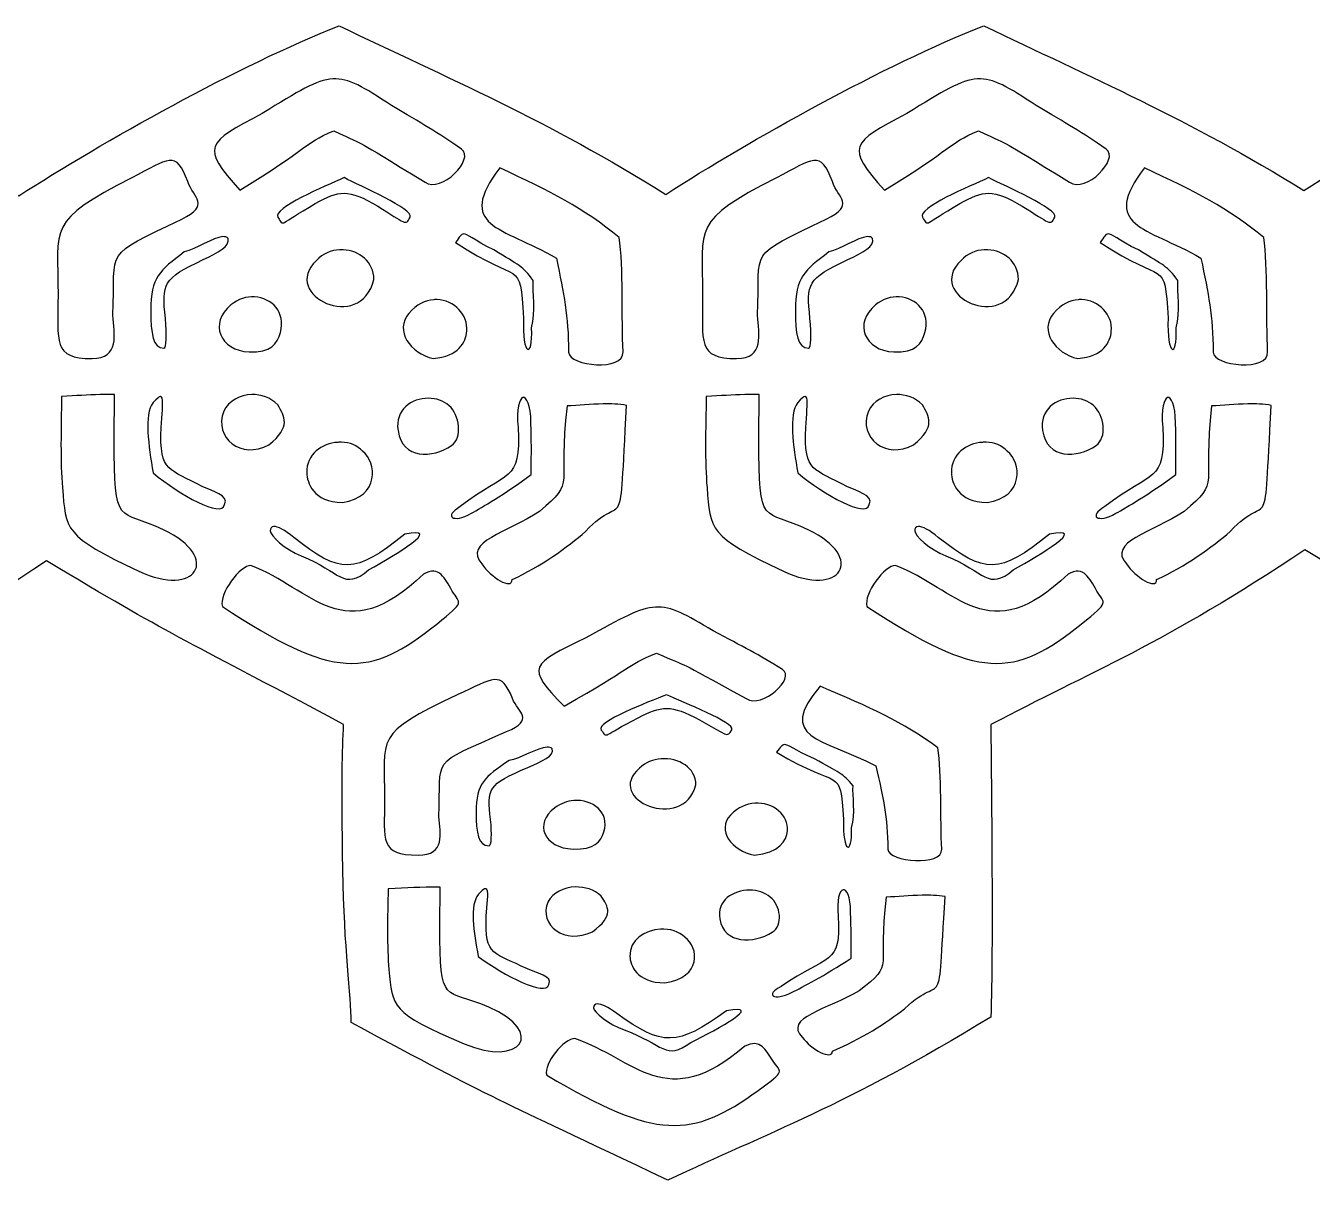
# Model space of a CAD drawing. Header units: centimetres. Extents: x -8.7 to 7.1, y 0.1 to 13.2.
# Drawn here: x -3.48 to 1.81, y 8.45 to 13.19 of the extents above; entities that cross this region are included whole.
import ezdxf

# ---------------------------------------------------------------- set-up
doc = ezdxf.new("R2010")
doc.units = ezdxf.units.CM
doc.header["$MEASUREMENT"] = 0
doc.layers.add('Layer 1', color=7, linetype='Continuous')

msp = doc.modelspace()

# ---------------------------------------------------------------- linework, layer by layer
at = {"layer": 'Layer 1', "color": 158}
for points, knots in [([(-2.18869, 13.18801), (-2.5985, 13.02664), (-3.16162, 12.71059), (-3.50334, 12.49017), (-3.50334, 12.49017), (-3.9424, 12.75496), (-4.33297, 12.92276), (-4.74192, 13.12021), (-4.74192, 13.12021), (-5.1483, 12.96019), (-5.70495, 12.6483), (-6.04747, 12.42816), (-6.04747, 12.42816), (-6.52856, 12.73006), (-6.94753, 12.90766), (-7.38775, 13.12021), (-7.38775, 13.12021), (-7.80039, 12.95772), (-8.36887, 12.638), (-8.70984, 12.41741), (-8.70984, 12.41741), (-8.71504, 12.24915), (-8.7231, 12.18547), (-8.71563, 11.68402), (-8.71563, 11.68402), (-8.71011, 11.31855), (-8.68216, 11.10488), (-8.6809, 10.97957), (-8.6809, 10.97957), (-8.07221, 10.61325), (-8.09315, 10.63755), (-7.4109, 10.27511), (-7.4109, 10.27511), (-7.41507, 10.17414), (-7.41818, 10.06165), (-7.41256, 9.72197), (-7.41256, 9.72197), (-7.40711, 9.39796), (-7.37907, 9.20798), (-7.37783, 9.09689), (-7.37783, 9.09689), (-6.76063, 8.76284), (-6.81333, 8.80112), (-6.07889, 8.44949), (-6.07889, 8.44949), (-5.66626, 8.64527), (-5.35766, 8.7505), (-4.75267, 9.11922), (-4.75267, 9.11922), (-4.74317, 9.40567), (-4.7493, 9.93951), (-4.75184, 10.26767), (-4.75184, 10.26767), (-4.73753, 10.26006), (-4.73206, 10.25744), (-4.71711, 10.24948), (-4.71711, 10.24948), (-4.30281, 10.46805), (-3.99143, 10.58634), (-3.39006, 10.99197), (-3.39006, 10.99197), (-2.86827, 10.67923), (-2.86566, 10.69056), (-2.1705, 10.32059), (-2.1705, 10.32059), (-2.17537, 10.20384), (-2.18025, 10.11094), (-2.17381, 9.72197), (-2.17381, 9.72197), (-2.16836, 9.39797), (-2.14032, 9.20798), (-2.13908, 9.09689), (-2.13908, 9.09689), (-1.52188, 8.76284), (-1.57458, 8.80112), (-0.84014, 8.44949), (-0.84014, 8.44949), (-0.4275, 8.64527), (-0.11891, 8.7505), (0.48608, 9.11922), (0.48608, 9.11922), (0.49601, 9.41847), (0.48833, 9.99894), (0.48608, 10.31976), (0.48608, 10.31976), (0.89007, 10.53258), (1.19785, 10.65129), (1.77427, 11.03662), (1.77427, 11.03662), (2.37959, 10.67258), (2.33774, 10.70969), (3.07487, 10.31728), (3.07487, 10.31728), (3.07577, 10.31776), (3.07645, 10.31846), (3.07735, 10.31894), (3.07735, 10.31894), (3.07439, 10.22687), (3.07273, 10.10482), (3.07735, 9.82615), (3.07735, 9.82615), (3.08279, 9.50214), (3.11166, 9.31216), (3.1129, 9.20107), (3.1129, 9.20107), (3.7301, 8.86702), (3.67657, 8.9053), (4.41101, 8.55367), (4.41101, 8.55367), (4.82365, 8.74945), (5.13307, 8.85468), (5.73806, 9.2234), (5.73806, 9.2234), (5.74718, 9.49831), (5.7416, 9.9948), (5.73889, 10.32638), (5.73889, 10.32638), (6.1483, 10.54104), (6.46128, 10.66242), (7.06594, 11.07217), (7.06594, 11.07217), (7.07638, 11.42225), (7.06786, 12.12597), (7.06594, 12.47694), (7.06594, 12.47694), (6.57212, 12.79049), (6.14529, 12.97103), (5.69589, 13.18801), (5.69589, 13.18801), (5.28951, 13.02799), (4.73287, 12.7161), (4.39034, 12.49596), (4.39034, 12.49596), (3.90925, 12.79786), (3.49028, 12.97546), (3.05006, 13.18801), (3.05006, 13.18801), (2.65338, 13.03181), (2.11512, 12.73073), (1.77097, 12.51167), (1.77097, 12.51167), (1.30082, 12.80369), (0.88937, 12.97932), (0.45714, 13.18801), (0.45714, 13.18801), (0.05077, 13.02799), (-0.50588, 12.7161), (-0.84841, 12.49596), (-0.84841, 12.49596), (-1.3295, 12.79786), (-1.74847, 12.97546), (-2.18869, 13.18801)], [0, 0, 0, 0, 0.025641, 0.025641, 0.025641, 0.025641, 0.0512821, 0.0512821, 0.0512821, 0.0512821, 0.0769231, 0.0769231, 0.0769231, 0.0769231, 0.1025641, 0.1025641, 0.1025641, 0.1025641, 0.1282051, 0.1282051, 0.1282051, 0.1282051, 0.1538462, 0.1538462, 0.1538462, 0.1538462, 0.1794872, 0.1794872, 0.1794872, 0.1794872, 0.2051282, 0.2051282, 0.2051282, 0.2051282, 0.2307692, 0.2307692, 0.2307692, 0.2307692, 0.2564103, 0.2564103, 0.2564103, 0.2564103, 0.2820513, 0.2820513, 0.2820513, 0.2820513, 0.3076923, 0.3076923, 0.3076923, 0.3076923, 0.3333333, 0.3333333, 0.3333333, 0.3333333, 0.3589744, 0.3589744, 0.3589744, 0.3589744, 0.3846154, 0.3846154, 0.3846154, 0.3846154, 0.4102564, 0.4102564, 0.4102564, 0.4102564, 0.4358974, 0.4358974, 0.4358974, 0.4358974, 0.4615385, 0.4615385, 0.4615385, 0.4615385, 0.4871795, 0.4871795, 0.4871795, 0.4871795, 0.5128205, 0.5128205, 0.5128205, 0.5128205, 0.5384615, 0.5384615, 0.5384615, 0.5384615, 0.5641026, 0.5641026, 0.5641026, 0.5641026, 0.5897436, 0.5897436, 0.5897436, 0.5897436, 0.6153846, 0.6153846, 0.6153846, 0.6153846, 0.6410256, 0.6410256, 0.6410256, 0.6410256, 0.6666667, 0.6666667, 0.6666667, 0.6666667, 0.6923077, 0.6923077, 0.6923077, 0.6923077, 0.7179487, 0.7179487, 0.7179487, 0.7179487, 0.7435897, 0.7435897, 0.7435897, 0.7435897, 0.7692308, 0.7692308, 0.7692308, 0.7692308, 0.7948718, 0.7948718, 0.7948718, 0.7948718, 0.8205128, 0.8205128, 0.8205128, 0.8205128, 0.8461538, 0.8461538, 0.8461538, 0.8461538, 0.8717949, 0.8717949, 0.8717949, 0.8717949, 0.8974359, 0.8974359, 0.8974359, 0.8974359, 0.9230769, 0.9230769, 0.9230769, 0.9230769, 0.9487179, 0.9487179, 0.9487179, 0.9487179, 1, 1, 1, 1]), ([(-2.21515, 12.96973), (-2.14833, 12.97373), (-2.08903, 12.93628), (-1.97372, 12.86059), (-1.97372, 12.86059), (-1.84976, 12.78541), (-1.78428, 12.75154), (-1.68681, 12.68117), (-1.68681, 12.68117), (-1.62893, 12.64329), (-1.77072, 12.4968), (-1.83646, 12.5464), (-1.83646, 12.5464), (-2.1562, 12.74059), (-2.05483, 12.68179), (-2.21101, 12.75724), (-2.21101, 12.75724), (-2.34476, 12.69791), (-2.30512, 12.69153), (-2.59631, 12.5125), (-2.59631, 12.5125), (-2.75896, 12.69365), (-2.73462, 12.70596), (-2.50454, 12.82752), (-2.50454, 12.82752), (-2.3563, 12.92), (-2.28197, 12.96573), (-2.21515, 12.96973)], [0, 0, 0, 0, 0.125, 0.125, 0.125, 0.125, 0.25, 0.25, 0.25, 0.25, 0.375, 0.375, 0.375, 0.375, 0.5, 0.5, 0.5, 0.5, 0.625, 0.625, 0.625, 0.625, 0.75, 0.75, 0.75, 0.75, 1, 1, 1, 1]), ([(0.43069, 12.96973), (0.4975, 12.97373), (0.5568, 12.93628), (0.67212, 12.86059), (0.67212, 12.86059), (0.79607, 12.78541), (0.86155, 12.75154), (0.95903, 12.68117), (0.95903, 12.68117), (1.01691, 12.64329), (0.87512, 12.4968), (0.80937, 12.5464), (0.80937, 12.5464), (0.48963, 12.74059), (0.59101, 12.68179), (0.43482, 12.75724), (0.43482, 12.75724), (0.30108, 12.69791), (0.34072, 12.69153), (0.04952, 12.5125), (0.04952, 12.5125), (-0.11312, 12.69365), (-0.08879, 12.70596), (0.1413, 12.82752), (0.1413, 12.82752), (0.28954, 12.92), (0.36387, 12.96573), (0.43069, 12.96973)], [0, 0, 0, 0, 0.125, 0.125, 0.125, 0.125, 0.25, 0.25, 0.25, 0.25, 0.375, 0.375, 0.375, 0.375, 0.5, 0.5, 0.5, 0.5, 0.625, 0.625, 0.625, 0.625, 0.75, 0.75, 0.75, 0.75, 1, 1, 1, 1]), ([(-2.88653, 12.63487), (-2.85388, 12.63785), (-2.8341, 12.61425), (-2.81046, 12.54805), (-2.81046, 12.54805), (-2.78621, 12.48013), (-2.71536, 12.45244), (-2.83526, 12.39426), (-2.83526, 12.39426), (-3.16517, 12.23418), (-3.10443, 12.28314), (-3.11804, 11.99904), (-3.11804, 11.99904), (-3.11091, 11.92245), (-3.08946, 11.8221), (-3.2032, 11.8221), (-3.2032, 11.8221), (-3.36491, 11.8221), (-3.34307, 11.88796), (-3.34293, 12.08255), (-3.34293, 12.08255), (-3.34273, 12.36568), (-3.39075, 12.38349), (-3.04032, 12.56376), (-3.04032, 12.56376), (-2.96493, 12.60254), (-2.91917, 12.63189), (-2.88653, 12.63487)], [0, 0, 0, 0, 0.125, 0.125, 0.125, 0.125, 0.25, 0.25, 0.25, 0.25, 0.375, 0.375, 0.375, 0.375, 0.5, 0.5, 0.5, 0.5, 0.625, 0.625, 0.625, 0.625, 0.75, 0.75, 0.75, 0.75, 1, 1, 1, 1]), ([(-0.24069, 12.63487), (-0.20805, 12.63785), (-0.18826, 12.61425), (-0.16463, 12.54805), (-0.16463, 12.54805), (-0.14038, 12.48013), (-0.06953, 12.45244), (-0.18943, 12.39426), (-0.18943, 12.39426), (-0.51933, 12.23418), (-0.45859, 12.28314), (-0.4722, 11.99904), (-0.4722, 11.99904), (-0.46507, 11.92245), (-0.44363, 11.8221), (-0.55737, 11.8221), (-0.55737, 11.8221), (-0.71908, 11.8221), (-0.69724, 11.88796), (-0.6971, 12.08255), (-0.6971, 12.08255), (-0.69689, 12.36568), (-0.74492, 12.38349), (-0.39448, 12.56376), (-0.39448, 12.56376), (-0.31909, 12.60254), (-0.27334, 12.63189), (-0.24069, 12.63487)], [0, 0, 0, 0, 0.125, 0.125, 0.125, 0.125, 0.25, 0.25, 0.25, 0.25, 0.375, 0.375, 0.375, 0.375, 0.5, 0.5, 0.5, 0.5, 0.625, 0.625, 0.625, 0.625, 0.75, 0.75, 0.75, 0.75, 1, 1, 1, 1]), ([(-1.52971, 12.6051), (-1.32197, 12.50678), (-1.18503, 12.43946), (-1.03941, 12.31902), (-1.03941, 12.31902), (-1.02186, 12.19743), (-1.03036, 11.98683), (-1.0237, 11.84939), (-1.0237, 11.84939), (-1.01837, 11.76951), (-1.24533, 11.78888), (-1.24694, 11.84856), (-1.24694, 11.84856), (-1.24864, 12.00156), (-1.26617, 12.08322), (-1.29737, 12.23468), (-1.29737, 12.23468), (-1.52521, 12.36442), (-1.71223, 12.36127), (-1.52971, 12.6051)], [0, 0, 0, 0, 0.1666667, 0.1666667, 0.1666667, 0.1666667, 0.3333333, 0.3333333, 0.3333333, 0.3333333, 0.5, 0.5, 0.5, 0.5, 0.6666667, 0.6666667, 0.6666667, 0.6666667, 1, 1, 1, 1]), ([(1.11612, 12.6051), (1.32386, 12.50678), (1.4608, 12.43946), (1.60643, 12.31902), (1.60643, 12.31902), (1.62397, 12.19743), (1.61547, 11.98683), (1.62214, 11.84939), (1.62214, 11.84939), (1.62746, 11.76951), (1.40051, 11.78888), (1.3989, 11.84856), (1.3989, 11.84856), (1.3972, 12.00156), (1.37966, 12.08322), (1.34846, 12.23468), (1.34846, 12.23468), (1.12062, 12.36442), (0.9336, 12.36127), (1.11612, 12.6051)], [0, 0, 0, 0, 0.1666667, 0.1666667, 0.1666667, 0.1666667, 0.3333333, 0.3333333, 0.3333333, 0.3333333, 0.5, 0.5, 0.5, 0.5, 0.6666667, 0.6666667, 0.6666667, 0.6666667, 1, 1, 1, 1]), ([(-2.16885, 12.56459), (-2.10263, 12.52969), (-1.88151, 12.43547), (-1.89765, 12.40253), (-1.89765, 12.40253), (-1.91669, 12.36366), (-1.91541, 12.37721), (-2.03077, 12.44718), (-2.03077, 12.44718), (-2.1516, 12.52047), (-2.19045, 12.51273), (-2.28708, 12.45793), (-2.28708, 12.45793), (-2.44116, 12.37055), (-2.41315, 12.36114), (-2.44004, 12.4017), (-2.44004, 12.4017), (-2.46461, 12.43876), (-2.24645, 12.52969), (-2.16885, 12.56459)], [0, 0, 0, 0, 0.1666667, 0.1666667, 0.1666667, 0.1666667, 0.3333333, 0.3333333, 0.3333333, 0.3333333, 0.5, 0.5, 0.5, 0.5, 0.6666667, 0.6666667, 0.6666667, 0.6666667, 1, 1, 1, 1]), ([(0.47699, 12.56459), (0.5432, 12.52969), (0.76432, 12.43547), (0.74819, 12.40253), (0.74819, 12.40253), (0.72914, 12.36366), (0.73043, 12.37721), (0.61507, 12.44718), (0.61507, 12.44718), (0.49423, 12.52047), (0.45539, 12.51273), (0.35875, 12.45793), (0.35875, 12.45793), (0.20468, 12.37055), (0.23268, 12.36114), (0.20579, 12.4017), (0.20579, 12.4017), (0.18122, 12.43876), (0.39938, 12.52969), (0.47699, 12.56459)], [0, 0, 0, 0, 0.1666667, 0.1666667, 0.1666667, 0.1666667, 0.3333333, 0.3333333, 0.3333333, 0.3333333, 0.5, 0.5, 0.5, 0.5, 0.6666667, 0.6666667, 0.6666667, 0.6666667, 1, 1, 1, 1]), ([(-2.66659, 12.32233), (-2.65754, 12.32276), (-2.64995, 12.32086), (-2.6451, 12.31489), (-2.6451, 12.31489), (-2.63434, 12.28357), (-2.68688, 12.25637), (-2.74679, 12.22807), (-2.74679, 12.22807), (-2.91457, 12.14883), (-2.91689, 12.13149), (-2.90224, 11.98664), (-2.90224, 11.98664), (-2.89545, 11.91953), (-2.89784, 11.86427), (-2.90802, 11.86427), (-2.90802, 11.86427), (-2.95438, 11.86427), (-2.96177, 11.92428), (-2.96177, 12.01971), (-2.96177, 12.01971), (-2.96177, 12.15645), (-2.9263, 12.18251), (-2.82452, 12.25949), (-2.82452, 12.25949), (-2.77767, 12.26897), (-2.70583, 12.32047), (-2.66659, 12.32233)], [0, 0, 0, 0, 0.125, 0.125, 0.125, 0.125, 0.25, 0.25, 0.25, 0.25, 0.375, 0.375, 0.375, 0.375, 0.5, 0.5, 0.5, 0.5, 0.625, 0.625, 0.625, 0.625, 0.75, 0.75, 0.75, 0.75, 1, 1, 1, 1]), ([(-1.67854, 12.3339), (-1.66299, 12.3355), (-1.64026, 12.30924), (-1.55369, 12.26776), (-1.55369, 12.26776), (-1.44824, 12.20295), (-1.43668, 12.20234), (-1.39246, 12.14291), (-1.39246, 12.14291), (-1.39599, 12.09527), (-1.38021, 12.01592), (-1.39907, 11.9486), (-1.39907, 11.9486), (-1.3933, 11.81563), (-1.43885, 11.83244), (-1.43215, 11.98746), (-1.43215, 11.98746), (-1.44952, 12.24571), (-1.44018, 12.11551), (-1.71079, 12.29835), (-1.71079, 12.29835), (-1.69474, 12.32196), (-1.68787, 12.33295), (-1.67854, 12.3339)], [0, 0, 0, 0, 0.1428571, 0.1428571, 0.1428571, 0.1428571, 0.2857143, 0.2857143, 0.2857143, 0.2857143, 0.4285714, 0.4285714, 0.4285714, 0.4285714, 0.5714286, 0.5714286, 0.5714286, 0.5714286, 0.7142857, 0.7142857, 0.7142857, 0.7142857, 1, 1, 1, 1]), ([(-0.02076, 12.32233), (-0.0117, 12.32276), (-0.00412, 12.32086), (0.00074, 12.31489), (0.00074, 12.31489), (0.0115, 12.28357), (-0.04105, 12.25637), (-0.10096, 12.22807), (-0.10096, 12.22807), (-0.26874, 12.14883), (-0.27106, 12.13149), (-0.2564, 11.98664), (-0.2564, 11.98664), (-0.24962, 11.91953), (-0.25201, 11.86427), (-0.26219, 11.86427), (-0.26219, 11.86427), (-0.30854, 11.86427), (-0.31594, 11.92428), (-0.31594, 12.01971), (-0.31594, 12.01971), (-0.31594, 12.15645), (-0.28046, 12.18251), (-0.17868, 12.25949), (-0.17868, 12.25949), (-0.13184, 12.26897), (-0.05999, 12.32047), (-0.02076, 12.32233)], [0, 0, 0, 0, 0.125, 0.125, 0.125, 0.125, 0.25, 0.25, 0.25, 0.25, 0.375, 0.375, 0.375, 0.375, 0.5, 0.5, 0.5, 0.5, 0.625, 0.625, 0.625, 0.625, 0.75, 0.75, 0.75, 0.75, 1, 1, 1, 1]), ([(0.96729, 12.3339), (0.98285, 12.3355), (1.00558, 12.30924), (1.09214, 12.26776), (1.09214, 12.26776), (1.19759, 12.20295), (1.20915, 12.20234), (1.25337, 12.14291), (1.25337, 12.14291), (1.24984, 12.09527), (1.26562, 12.01592), (1.24676, 11.9486), (1.24676, 11.9486), (1.25253, 11.81563), (1.20699, 11.83244), (1.21369, 11.98746), (1.21369, 11.98746), (1.19632, 12.24571), (1.20566, 12.11551), (0.93505, 12.29835), (0.93505, 12.29835), (0.95109, 12.32196), (0.95796, 12.33295), (0.96729, 12.3339)], [0, 0, 0, 0, 0.1428571, 0.1428571, 0.1428571, 0.1428571, 0.2857143, 0.2857143, 0.2857143, 0.2857143, 0.4285714, 0.4285714, 0.4285714, 0.4285714, 0.5714286, 0.5714286, 0.5714286, 0.5714286, 0.7142857, 0.7142857, 0.7142857, 0.7142857, 1, 1, 1, 1]), ([(-2.18704, 12.26858), (-2.18213, 12.26884), (-2.17702, 12.26883), (-2.17215, 12.26858), (-2.17215, 12.26858), (-2.10719, 12.26528), (-2.04648, 12.21911), (-2.04648, 12.14704), (-2.04648, 12.14704), (-2.09873, 11.92359), (-2.43385, 12.08112), (-2.28212, 12.22476), (-2.28212, 12.22476), (-2.25562, 12.25258), (-2.22135, 12.2668), (-2.18704, 12.26858)], [0, 0, 0, 0, 0.2, 0.2, 0.2, 0.2, 0.4, 0.4, 0.4, 0.4, 0.6, 0.6, 0.6, 0.6, 1, 1, 1, 1]), ([(0.4588, 12.26858), (0.4637, 12.26884), (0.46881, 12.26883), (0.47368, 12.26858), (0.47368, 12.26858), (0.53864, 12.26528), (0.59936, 12.21911), (0.59936, 12.14704), (0.59936, 12.14704), (0.54711, 11.92359), (0.21199, 12.08112), (0.36371, 12.22476), (0.36371, 12.22476), (0.39021, 12.25258), (0.42448, 12.2668), (0.4588, 12.26858)], [0, 0, 0, 0, 0.2, 0.2, 0.2, 0.2, 0.4, 0.4, 0.4, 0.4, 0.6, 0.6, 0.6, 0.6, 1, 1, 1, 1]), ([(-2.53595, 12.07511), (-2.46545, 12.07152), (-2.40734, 12.01116), (-2.43012, 11.92959), (-2.43012, 11.92959), (-2.44342, 11.88196), (-2.46918, 11.84614), (-2.55828, 11.84939), (-2.55828, 11.84939), (-2.67859, 11.85377), (-2.72424, 11.96825), (-2.63352, 12.04204), (-2.63352, 12.04204), (-2.60288, 12.06696), (-2.568, 12.07674), (-2.53595, 12.07511)], [0, 0, 0, 0, 0.2, 0.2, 0.2, 0.2, 0.4, 0.4, 0.4, 0.4, 0.6, 0.6, 0.6, 0.6, 1, 1, 1, 1]), ([(-1.78685, 12.06436), (-1.71739, 12.06161), (-1.65838, 12.00105), (-1.66531, 11.93455), (-1.66531, 11.93455), (-1.66876, 11.88912), (-1.69826, 11.83081), (-1.80256, 11.8221), (-1.80256, 11.8221), (-1.89703, 11.84285), (-1.96294, 11.93747), (-1.90261, 12.00731), (-1.90261, 12.00731), (-1.87166, 12.04377), (-1.83514, 12.06106), (-1.80091, 12.06353), (-1.80091, 12.06353), (-1.7962, 12.06387), (-1.79148, 12.06454), (-1.78685, 12.06436)], [0, 0, 0, 0, 0.1666667, 0.1666667, 0.1666667, 0.1666667, 0.3333333, 0.3333333, 0.3333333, 0.3333333, 0.5, 0.5, 0.5, 0.5, 0.6666667, 0.6666667, 0.6666667, 0.6666667, 1, 1, 1, 1]), ([(0.10988, 12.07511), (0.18038, 12.07152), (0.2385, 12.01116), (0.21571, 11.92959), (0.21571, 11.92959), (0.20241, 11.88196), (0.17665, 11.84614), (0.08755, 11.84939), (0.08755, 11.84939), (-0.03275, 11.85377), (-0.0784, 11.96825), (0.01231, 12.04204), (0.01231, 12.04204), (0.04296, 12.06696), (0.07783, 12.07674), (0.10988, 12.07511)], [0, 0, 0, 0, 0.2, 0.2, 0.2, 0.2, 0.4, 0.4, 0.4, 0.4, 0.6, 0.6, 0.6, 0.6, 1, 1, 1, 1]), ([(0.85898, 12.06436), (0.92844, 12.06161), (0.98746, 12.00105), (0.98052, 11.93455), (0.98052, 11.93455), (0.97707, 11.88912), (0.94757, 11.83081), (0.84327, 11.8221), (0.84327, 11.8221), (0.7488, 11.84285), (0.68289, 11.93747), (0.74323, 12.00731), (0.74323, 12.00731), (0.77417, 12.04377), (0.81069, 12.06106), (0.84492, 12.06353), (0.84492, 12.06353), (0.84963, 12.06387), (0.85435, 12.06454), (0.85898, 12.06436)], [0, 0, 0, 0, 0.1666667, 0.1666667, 0.1666667, 0.1666667, 0.3333333, 0.3333333, 0.3333333, 0.3333333, 0.5, 0.5, 0.5, 0.5, 0.6666667, 0.6666667, 0.6666667, 0.6666667, 1, 1, 1, 1]), ([(-3.1693, 11.6741), (-3.15132, 11.67448), (-3.13249, 11.67418), (-3.11142, 11.6741), (-3.11142, 11.6741), (-3.11142, 11.6741), (-3.11225, 11.49468), (-3.11225, 11.49468), (-3.11225, 11.49468), (-3.11325, 11.11792), (-3.0938, 11.20772), (-2.90968, 11.1193), (-2.90968, 11.1193), (-2.66888, 11.00313), (-2.77633, 10.83794), (-3.01138, 10.9498), (-3.01138, 10.9498), (-3.32106, 11.09351), (-3.3099, 11.11986), (-3.32474, 11.29211), (-3.32474, 11.29211), (-3.33389, 11.39822), (-3.33032, 11.53384), (-3.32805, 11.66666), (-3.32805, 11.66666), (-3.2678, 11.66955), (-3.22325, 11.67295), (-3.1693, 11.6741)], [0, 0, 0, 0, 0.125, 0.125, 0.125, 0.125, 0.25, 0.25, 0.25, 0.25, 0.375, 0.375, 0.375, 0.375, 0.5, 0.5, 0.5, 0.5, 0.625, 0.625, 0.625, 0.625, 0.75, 0.75, 0.75, 0.75, 1, 1, 1, 1]), ([(-2.54753, 11.6741), (-2.50978, 11.67524), (-2.47084, 11.66269), (-2.44087, 11.63193), (-2.44087, 11.63193), (-2.41232, 11.58399), (-2.3851, 11.54228), (-2.47725, 11.46822), (-2.47725, 11.46822), (-2.59039, 11.40566), (-2.70525, 11.49624), (-2.66246, 11.6063), (-2.66246, 11.6063), (-2.64231, 11.64781), (-2.59606, 11.67264), (-2.54753, 11.6741)], [0, 0, 0, 0, 0.2, 0.2, 0.2, 0.2, 0.4, 0.4, 0.4, 0.4, 0.6, 0.6, 0.6, 0.6, 1, 1, 1, 1]), ([(-0.52347, 11.6741), (-0.50549, 11.67448), (-0.48666, 11.67418), (-0.46559, 11.6741), (-0.46559, 11.6741), (-0.46559, 11.6741), (-0.46642, 11.49468), (-0.46642, 11.49468), (-0.46642, 11.49468), (-0.46742, 11.11792), (-0.44797, 11.20772), (-0.26385, 11.1193), (-0.26385, 11.1193), (-0.02304, 11.00313), (-0.13049, 10.83794), (-0.36554, 10.9498), (-0.36554, 10.9498), (-0.67523, 11.09351), (-0.66406, 11.11986), (-0.67891, 11.29211), (-0.67891, 11.29211), (-0.68806, 11.39822), (-0.68449, 11.53384), (-0.68222, 11.66666), (-0.68222, 11.66666), (-0.62196, 11.66955), (-0.57742, 11.67295), (-0.52347, 11.6741)], [0, 0, 0, 0, 0.125, 0.125, 0.125, 0.125, 0.25, 0.25, 0.25, 0.25, 0.375, 0.375, 0.375, 0.375, 0.5, 0.5, 0.5, 0.5, 0.625, 0.625, 0.625, 0.625, 0.75, 0.75, 0.75, 0.75, 1, 1, 1, 1]), ([(0.0983, 11.6741), (0.13605, 11.67524), (0.175, 11.66269), (0.20496, 11.63193), (0.20496, 11.63193), (0.23351, 11.58399), (0.26074, 11.54228), (0.16858, 11.46822), (0.16858, 11.46822), (0.05544, 11.40566), (-0.05942, 11.49624), (-0.01663, 11.6063), (-0.01663, 11.6063), (0.00352, 11.64781), (0.04977, 11.67264), (0.0983, 11.6741)], [0, 0, 0, 0, 0.2, 0.2, 0.2, 0.2, 0.4, 0.4, 0.4, 0.4, 0.6, 0.6, 0.6, 0.6, 1, 1, 1, 1]), ([(-2.92208, 11.66583), (-2.90925, 11.6653), (-2.91352, 11.62745), (-2.91712, 11.57736), (-2.91712, 11.57736), (-2.93284, 11.35872), (-2.89748, 11.37541), (-2.77408, 11.30864), (-2.77408, 11.30864), (-2.7052, 11.27138), (-2.63917, 11.26378), (-2.65915, 11.22265), (-2.65915, 11.22265), (-2.67134, 11.16537), (-2.84313, 11.26261), (-2.95267, 11.35246), (-2.95267, 11.35246), (-2.97043, 11.46363), (-2.9915, 11.5923), (-2.95185, 11.64103), (-2.95185, 11.64103), (-2.9376, 11.65854), (-2.92791, 11.66607), (-2.92208, 11.66583)], [0, 0, 0, 0, 0.1428571, 0.1428571, 0.1428571, 0.1428571, 0.2857143, 0.2857143, 0.2857143, 0.2857143, 0.4285714, 0.4285714, 0.4285714, 0.4285714, 0.5714286, 0.5714286, 0.5714286, 0.5714286, 0.7142857, 0.7142857, 0.7142857, 0.7142857, 1, 1, 1, 1]), ([(-1.82241, 11.65922), (-1.79113, 11.65903), (-1.76046, 11.64949), (-1.73724, 11.62862), (-1.73724, 11.62862), (-1.69506, 11.59071), (-1.68085, 11.49718), (-1.72815, 11.46491), (-1.72815, 11.46491), (-1.80614, 11.4117), (-1.92879, 11.40862), (-1.94726, 11.5261), (-1.94726, 11.5261), (-1.96077, 11.61208), (-1.89122, 11.65962), (-1.82241, 11.65922)], [0, 0, 0, 0, 0.2, 0.2, 0.2, 0.2, 0.4, 0.4, 0.4, 0.4, 0.6, 0.6, 0.6, 0.6, 1, 1, 1, 1]), ([(-1.43463, 11.6617), (-1.42019, 11.66597), (-1.40297, 11.63261), (-1.40155, 11.55834), (-1.40155, 11.55834), (-1.398, 11.37172), (-1.40139, 11.46546), (-1.40073, 11.34585), (-1.40073, 11.34585), (-1.51264, 11.26265), (-1.60256, 11.21217), (-1.64629, 11.1871), (-1.64629, 11.1871), (-1.72236, 11.14348), (-1.76167, 11.17525), (-1.69177, 11.21439), (-1.69177, 11.21439), (-1.49586, 11.36586), (-1.44253, 11.30788), (-1.45447, 11.53933), (-1.45447, 11.53933), (-1.4615, 11.61552), (-1.44906, 11.65742), (-1.43463, 11.6617)], [0, 0, 0, 0, 0.1428571, 0.1428571, 0.1428571, 0.1428571, 0.2857143, 0.2857143, 0.2857143, 0.2857143, 0.4285714, 0.4285714, 0.4285714, 0.4285714, 0.5714286, 0.5714286, 0.5714286, 0.5714286, 0.7142857, 0.7142857, 0.7142857, 0.7142857, 1, 1, 1, 1]), ([(-1.10472, 11.63606), (-1.07343, 11.63679), (-1.04094, 11.63553), (-1.00881, 11.62945), (-1.00881, 11.62945), (-1.0428, 11.04539), (-1.0068, 11.2934), (-1.17748, 11.11269), (-1.17748, 11.11269), (-1.25153, 11.04718), (-1.36258, 10.96858), (-1.47927, 10.91508), (-1.47927, 10.91508), (-1.47928, 10.86963), (-1.56728, 10.9244), (-1.6033, 10.97957), (-1.6033, 10.97957), (-1.68391, 11.06919), (-1.49768, 11.10721), (-1.366, 11.19454), (-1.366, 11.19454), (-1.21289, 11.32367), (-1.29287, 11.28708), (-1.25355, 11.6278), (-1.25355, 11.6278), (-1.20709, 11.6278), (-1.15689, 11.63486), (-1.10472, 11.63606)], [0, 0, 0, 0, 0.125, 0.125, 0.125, 0.125, 0.25, 0.25, 0.25, 0.25, 0.375, 0.375, 0.375, 0.375, 0.5, 0.5, 0.5, 0.5, 0.625, 0.625, 0.625, 0.625, 0.75, 0.75, 0.75, 0.75, 1, 1, 1, 1]), ([(-0.27625, 11.66583), (-0.26342, 11.6653), (-0.26769, 11.62745), (-0.27129, 11.57736), (-0.27129, 11.57736), (-0.28701, 11.35872), (-0.25165, 11.37541), (-0.12825, 11.30864), (-0.12825, 11.30864), (-0.05936, 11.27138), (0.00666, 11.26378), (-0.01332, 11.22265), (-0.01332, 11.22265), (-0.02551, 11.16537), (-0.1973, 11.26261), (-0.30684, 11.35246), (-0.30684, 11.35246), (-0.3246, 11.46363), (-0.34566, 11.5923), (-0.30601, 11.64103), (-0.30601, 11.64103), (-0.29177, 11.65854), (-0.28208, 11.66607), (-0.27625, 11.66583)], [0, 0, 0, 0, 0.1428571, 0.1428571, 0.1428571, 0.1428571, 0.2857143, 0.2857143, 0.2857143, 0.2857143, 0.4285714, 0.4285714, 0.4285714, 0.4285714, 0.5714286, 0.5714286, 0.5714286, 0.5714286, 0.7142857, 0.7142857, 0.7142857, 0.7142857, 1, 1, 1, 1]), ([(0.82343, 11.65922), (0.8547, 11.65903), (0.88537, 11.64949), (0.90859, 11.62862), (0.90859, 11.62862), (0.95078, 11.59071), (0.96498, 11.49718), (0.91768, 11.46491), (0.91768, 11.46491), (0.83969, 11.4117), (0.71704, 11.40862), (0.69858, 11.5261), (0.69858, 11.5261), (0.68506, 11.61208), (0.75461, 11.65962), (0.82343, 11.65922)], [0, 0, 0, 0, 0.2, 0.2, 0.2, 0.2, 0.4, 0.4, 0.4, 0.4, 0.6, 0.6, 0.6, 0.6, 1, 1, 1, 1]), ([(1.21121, 11.6617), (1.22564, 11.66597), (1.24287, 11.63261), (1.24428, 11.55834), (1.24428, 11.55834), (1.24783, 11.37172), (1.24445, 11.46546), (1.24511, 11.34585), (1.24511, 11.34585), (1.1332, 11.26265), (1.04327, 11.21217), (0.99954, 11.1871), (0.99954, 11.1871), (0.92347, 11.14348), (0.88416, 11.17525), (0.95406, 11.21439), (0.95406, 11.21439), (1.14998, 11.36586), (1.2033, 11.30788), (1.19136, 11.53933), (1.19136, 11.53933), (1.18433, 11.61552), (1.19677, 11.65742), (1.21121, 11.6617)], [0, 0, 0, 0, 0.1428571, 0.1428571, 0.1428571, 0.1428571, 0.2857143, 0.2857143, 0.2857143, 0.2857143, 0.4285714, 0.4285714, 0.4285714, 0.4285714, 0.5714286, 0.5714286, 0.5714286, 0.5714286, 0.7142857, 0.7142857, 0.7142857, 0.7142857, 1, 1, 1, 1]), ([(1.54111, 11.63606), (1.57241, 11.63679), (1.60489, 11.63553), (1.63702, 11.62945), (1.63702, 11.62945), (1.60303, 11.04539), (1.63903, 11.2934), (1.46835, 11.11269), (1.46835, 11.11269), (1.3943, 11.04718), (1.28326, 10.96858), (1.16656, 10.91508), (1.16656, 10.91508), (1.16656, 10.86963), (1.07855, 10.9244), (1.04253, 10.97957), (1.04253, 10.97957), (0.96192, 11.06919), (1.14816, 11.10721), (1.27983, 11.19454), (1.27983, 11.19454), (1.43295, 11.32367), (1.35296, 11.28708), (1.39228, 11.6278), (1.39228, 11.6278), (1.43874, 11.6278), (1.48895, 11.63486), (1.54111, 11.63606)], [0, 0, 0, 0, 0.125, 0.125, 0.125, 0.125, 0.25, 0.25, 0.25, 0.25, 0.375, 0.375, 0.375, 0.375, 0.5, 0.5, 0.5, 0.5, 0.625, 0.625, 0.625, 0.625, 0.75, 0.75, 0.75, 0.75, 1, 1, 1, 1]), ([(-2.17959, 11.47897), (-2.14584, 11.47811), (-2.11369, 11.46587), (-2.09278, 11.44176), (-2.09278, 11.44176), (-2.03324, 11.39576), (-2.02186, 11.25448), (-2.17546, 11.23092), (-2.17546, 11.23092), (-2.29501, 11.2316), (-2.32081, 11.31409), (-2.32181, 11.35246), (-2.32181, 11.35246), (-2.32382, 11.42997), (-2.25903, 11.47394), (-2.19448, 11.47814), (-2.19448, 11.47814), (-2.18964, 11.47846), (-2.18442, 11.47909), (-2.17959, 11.47897)], [0, 0, 0, 0, 0.1666667, 0.1666667, 0.1666667, 0.1666667, 0.3333333, 0.3333333, 0.3333333, 0.3333333, 0.5, 0.5, 0.5, 0.5, 0.6666667, 0.6666667, 0.6666667, 0.6666667, 1, 1, 1, 1]), ([(0.46624, 11.47897), (0.49999, 11.47811), (0.53215, 11.46587), (0.55306, 11.44176), (0.55306, 11.44176), (0.61259, 11.39576), (0.62397, 11.25448), (0.47037, 11.23092), (0.47037, 11.23092), (0.35082, 11.2316), (0.32502, 11.31409), (0.32403, 11.35246), (0.32403, 11.35246), (0.32201, 11.42997), (0.38681, 11.47394), (0.45136, 11.47814), (0.45136, 11.47814), (0.4562, 11.47846), (0.46142, 11.47909), (0.46624, 11.47897)], [0, 0, 0, 0, 0.1666667, 0.1666667, 0.1666667, 0.1666667, 0.3333333, 0.3333333, 0.3333333, 0.3333333, 0.5, 0.5, 0.5, 0.5, 0.6666667, 0.6666667, 0.6666667, 0.6666667, 1, 1, 1, 1]), ([(-2.45741, 11.13253), (-2.44116, 11.13339), (-2.4126, 11.119), (-2.37555, 11.08788), (-2.37555, 11.08788), (-2.18388, 10.9364), (-2.12649, 10.93505), (-1.91914, 11.10111), (-1.91914, 11.10111), (-1.75713, 11.13516), (-1.954, 11.01871), (-2.06797, 10.95476), (-2.06797, 10.95476), (-2.17229, 10.86657), (-2.18073, 10.94736), (-2.34496, 11.01264), (-2.34496, 11.01264), (-2.41059, 11.03873), (-2.47229, 11.09526), (-2.47229, 11.11517), (-2.47229, 11.11517), (-2.47229, 11.12583), (-2.46716, 11.13201), (-2.45741, 11.13253)], [0, 0, 0, 0, 0.1428571, 0.1428571, 0.1428571, 0.1428571, 0.2857143, 0.2857143, 0.2857143, 0.2857143, 0.4285714, 0.4285714, 0.4285714, 0.4285714, 0.5714286, 0.5714286, 0.5714286, 0.5714286, 0.7142857, 0.7142857, 0.7142857, 0.7142857, 1, 1, 1, 1]), ([(0.18843, 11.13253), (0.20467, 11.13339), (0.23324, 11.119), (0.27028, 11.08788), (0.27028, 11.08788), (0.46195, 10.9364), (0.51934, 10.93505), (0.72669, 11.10111), (0.72669, 11.10111), (0.8887, 11.13516), (0.69183, 11.01871), (0.57786, 10.95476), (0.57786, 10.95476), (0.47354, 10.86657), (0.4651, 10.94736), (0.30087, 11.01264), (0.30087, 11.01264), (0.23525, 11.03873), (0.17354, 11.09526), (0.17354, 11.11517), (0.17354, 11.11517), (0.17354, 11.12583), (0.17868, 11.13201), (0.18843, 11.13253)], [0, 0, 0, 0, 0.1428571, 0.1428571, 0.1428571, 0.1428571, 0.2857143, 0.2857143, 0.2857143, 0.2857143, 0.4285714, 0.4285714, 0.4285714, 0.4285714, 0.5714286, 0.5714286, 0.5714286, 0.5714286, 0.7142857, 0.7142857, 0.7142857, 0.7142857, 1, 1, 1, 1]), ([(-2.55166, 10.97295), (-2.29933, 10.87758), (-2.17008, 10.62233), (-1.84308, 10.9374), (-1.84308, 10.9374), (-1.77675, 10.97363), (-1.75583, 10.91999), (-1.72484, 10.86795), (-1.72484, 10.86795), (-1.69257, 10.81376), (-1.66862, 10.82885), (-1.78851, 10.73235), (-1.78851, 10.73235), (-2.06477, 10.51069), (-2.20958, 10.50169), (-2.66825, 10.80428), (-2.66825, 10.80428), (-2.68392, 10.85708), (-2.59383, 10.97345), (-2.55166, 10.97295)], [0, 0, 0, 0, 0.1666667, 0.1666667, 0.1666667, 0.1666667, 0.3333333, 0.3333333, 0.3333333, 0.3333333, 0.5, 0.5, 0.5, 0.5, 0.6666667, 0.6666667, 0.6666667, 0.6666667, 1, 1, 1, 1]), ([(0.09417, 10.97295), (0.3465, 10.87758), (0.47576, 10.62233), (0.80276, 10.9374), (0.80276, 10.9374), (0.86908, 10.97363), (0.89, 10.91999), (0.92099, 10.86795), (0.92099, 10.86795), (0.95326, 10.81376), (0.97722, 10.82885), (0.85733, 10.73235), (0.85733, 10.73235), (0.58106, 10.51069), (0.43625, 10.50169), (-0.02241, 10.80428), (-0.02241, 10.80428), (-0.03808, 10.85708), (0.05201, 10.97345), (0.09417, 10.97295)], [0, 0, 0, 0, 0.1666667, 0.1666667, 0.1666667, 0.1666667, 0.3333333, 0.3333333, 0.3333333, 0.3333333, 0.5, 0.5, 0.5, 0.5, 0.6666667, 0.6666667, 0.6666667, 0.6666667, 1, 1, 1, 1]), ([(-0.89058, 10.8018), (-0.82471, 10.80535), (-0.76695, 10.77134), (-0.65328, 10.70424), (-0.65328, 10.70424), (-0.53109, 10.63758), (-0.46576, 10.60787), (-0.36968, 10.54549), (-0.36968, 10.54549), (-0.31262, 10.5119), (-0.45287, 10.38245), (-0.51768, 10.42642), (-0.51768, 10.42642), (-0.83287, 10.59858), (-0.73248, 10.54557), (-0.88644, 10.61246), (-0.88644, 10.61246), (-1.01828, 10.55986), (-0.97891, 10.55455), (-1.26595, 10.39583), (-1.26595, 10.39583), (-1.42628, 10.55643), (-1.40264, 10.56753), (-1.17583, 10.6753), (-1.17583, 10.6753), (-1.0297, 10.75729), (-0.95644, 10.79826), (-0.89058, 10.8018)], [0, 0, 0, 0, 0.125, 0.125, 0.125, 0.125, 0.25, 0.25, 0.25, 0.25, 0.375, 0.375, 0.375, 0.375, 0.5, 0.5, 0.5, 0.5, 0.625, 0.625, 0.625, 0.625, 0.75, 0.75, 0.75, 0.75, 1, 1, 1, 1]), ([(-1.55204, 10.50414), (-1.51986, 10.50679), (-1.50092, 10.48594), (-1.47762, 10.42725), (-1.47762, 10.42725), (-1.45372, 10.36703), (-1.3834, 10.3424), (-1.5016, 10.29082), (-1.5016, 10.29082), (-1.8268, 10.14891), (-1.76682, 10.19295), (-1.78024, 9.94108), (-1.78024, 9.94108), (-1.77321, 9.87318), (-1.75245, 9.78399), (-1.86457, 9.78398), (-1.86457, 9.78398), (-2.02398, 9.78398), (-2.00279, 9.84216), (-2.00265, 10.01467), (-2.00265, 10.01467), (-2.00245, 10.26568), (-2.04962, 10.28148), (-1.70417, 10.44131), (-1.70417, 10.44131), (-1.62985, 10.47569), (-1.58421, 10.5015), (-1.55204, 10.50414)], [0, 0, 0, 0, 0.125, 0.125, 0.125, 0.125, 0.25, 0.25, 0.25, 0.25, 0.375, 0.375, 0.375, 0.375, 0.5, 0.5, 0.5, 0.5, 0.625, 0.625, 0.625, 0.625, 0.75, 0.75, 0.75, 0.75, 1, 1, 1, 1]), ([(-0.21506, 10.47769), (-0.01028, 10.39052), (0.12425, 10.33146), (0.2678, 10.22468), (0.2678, 10.22468), (0.2851, 10.11688), (0.27777, 9.92981), (0.28434, 9.80796), (0.28434, 9.80796), (0.28959, 9.73715), (0.06517, 9.75505), (0.06358, 9.80796), (0.06358, 9.80796), (0.0619, 9.9436), (0.04473, 10.01598), (0.01397, 10.15026), (0.01397, 10.15026), (-0.21063, 10.26528), (-0.39498, 10.26152), (-0.21506, 10.47769)], [0, 0, 0, 0, 0.1666667, 0.1666667, 0.1666667, 0.1666667, 0.3333333, 0.3333333, 0.3333333, 0.3333333, 0.5, 0.5, 0.5, 0.5, 0.6666667, 0.6666667, 0.6666667, 0.6666667, 1, 1, 1, 1]), ([(-0.8451, 10.44213), (-0.77983, 10.4112), (-0.56131, 10.32747), (-0.57721, 10.29827), (-0.57721, 10.29827), (-0.59598, 10.2638), (-0.59578, 10.27675), (-0.7095, 10.33878), (-0.7095, 10.33878), (-0.82862, 10.40376), (-0.86642, 10.39646), (-0.96168, 10.34787), (-0.96168, 10.34787), (-1.11357, 10.27041), (-1.08648, 10.26148), (-1.11299, 10.29744), (-1.11299, 10.29744), (-1.13721, 10.33029), (-0.92161, 10.4112), (-0.8451, 10.44213)], [0, 0, 0, 0, 0.1666667, 0.1666667, 0.1666667, 0.1666667, 0.3333333, 0.3333333, 0.3333333, 0.3333333, 0.5, 0.5, 0.5, 0.5, 0.6666667, 0.6666667, 0.6666667, 0.6666667, 1, 1, 1, 1]), ([(-1.33541, 10.22716), (-1.32648, 10.22754), (-1.31952, 10.22584), (-1.31474, 10.22054), (-1.31474, 10.22054), (-1.30413, 10.19278), (-1.35572, 10.16874), (-1.41478, 10.14365), (-1.41478, 10.14365), (-1.58017, 10.0734), (-1.58219, 10.05792), (-1.56774, 9.9295), (-1.56774, 9.9295), (-1.56105, 9.87001), (-1.56349, 9.82202), (-1.57353, 9.82202), (-1.57353, 9.82202), (-1.61922, 9.82202), (-1.62645, 9.87467), (-1.62645, 9.95927), (-1.62645, 9.95927), (-1.62645, 10.0805), (-1.59201, 10.10351), (-1.49168, 10.17176), (-1.49168, 10.17176), (-1.4455, 10.18017), (-1.37409, 10.22551), (-1.33541, 10.22716)], [0, 0, 0, 0, 0.125, 0.125, 0.125, 0.125, 0.25, 0.25, 0.25, 0.25, 0.375, 0.375, 0.375, 0.375, 0.5, 0.5, 0.5, 0.5, 0.625, 0.625, 0.625, 0.625, 0.75, 0.75, 0.75, 0.75, 1, 1, 1, 1]), ([(-0.36141, 10.23791), (-0.34608, 10.23932), (-0.32355, 10.21598), (-0.23821, 10.1792), (-0.23821, 10.1792), (-0.13427, 10.12175), (-0.12306, 10.1211), (-0.07946, 10.06841), (-0.07946, 10.06841), (-0.08295, 10.02618), (-0.06749, 9.95611), (-0.08608, 9.89643), (-0.08608, 9.89643), (-0.08039, 9.77854), (-0.12493, 9.79289), (-0.11832, 9.93033), (-0.11832, 9.93033), (-0.13545, 10.15928), (-0.1269, 10.04439), (-0.39366, 10.20649), (-0.39366, 10.20649), (-0.37784, 10.22742), (-0.37061, 10.23706), (-0.36141, 10.23791)], [0, 0, 0, 0, 0.1428571, 0.1428571, 0.1428571, 0.1428571, 0.2857143, 0.2857143, 0.2857143, 0.2857143, 0.4285714, 0.4285714, 0.4285714, 0.4285714, 0.5714286, 0.5714286, 0.5714286, 0.5714286, 0.7142857, 0.7142857, 0.7142857, 0.7142857, 1, 1, 1, 1]), ([(-0.86743, 10.1792), (-0.79659, 10.18437), (-0.72439, 10.14283), (-0.72439, 10.07254), (-0.72439, 10.07254), (-0.77589, 9.87444), (-1.10546, 10.01383), (-0.9559, 10.14117), (-0.9559, 10.14117), (-0.93102, 10.16465), (-0.89963, 10.17686), (-0.86743, 10.1792)], [0, 0, 0, 0, 0.25, 0.25, 0.25, 0.25, 0.5, 0.5, 0.5, 0.5, 1, 1, 1, 1]), ([(-1.22627, 10.00805), (-1.14867, 10.01477), (-1.07774, 9.95879), (-1.10224, 9.87989), (-1.10224, 9.87989), (-1.11535, 9.83767), (-1.14092, 9.80591), (-1.22875, 9.80879), (-1.22875, 9.80879), (-1.34734, 9.81267), (-1.39259, 9.91287), (-1.30316, 9.97829), (-1.30316, 9.97829), (-1.279, 9.99596), (-1.25213, 10.00581), (-1.22627, 10.00805)], [0, 0, 0, 0, 0.2, 0.2, 0.2, 0.2, 0.4, 0.4, 0.4, 0.4, 0.6, 0.6, 0.6, 0.6, 1, 1, 1, 1]), ([(-0.48295, 9.9973), (-0.40871, 10.00212), (-0.34172, 9.94691), (-0.34901, 9.88403), (-0.34901, 9.88403), (-0.35241, 9.84376), (-0.38179, 9.7917), (-0.48461, 9.78398), (-0.48461, 9.78398), (-0.57773, 9.80238), (-0.64165, 9.8866), (-0.58217, 9.94852), (-0.58217, 9.94852), (-0.55167, 9.98084), (-0.5167, 9.99511), (-0.48295, 9.9973)], [0, 0, 0, 0, 0.2, 0.2, 0.2, 0.2, 0.4, 0.4, 0.4, 0.4, 0.6, 0.6, 0.6, 0.6, 1, 1, 1, 1]), ([(-1.77445, 9.65252), (-1.77445, 9.65252), (-1.77528, 9.49377), (-1.77528, 9.49377), (-1.77528, 9.49377), (-1.77626, 9.15976), (-1.75669, 9.23895), (-1.57519, 9.16056), (-1.57519, 9.16056), (-1.33781, 9.05756), (-1.44353, 8.9109), (-1.67523, 9.01008), (-1.67523, 9.01008), (-1.98051, 9.13748), (-1.96983, 9.16164), (-1.98446, 9.31435), (-1.98446, 9.31435), (-1.99348, 9.40842), (-1.99, 9.52815), (-1.98777, 9.6459), (-1.98777, 9.6459), (-1.90858, 9.64933), (-1.85752, 9.65279), (-1.77445, 9.65252)], [0, 0, 0, 0, 0.1428571, 0.1428571, 0.1428571, 0.1428571, 0.2857143, 0.2857143, 0.2857143, 0.2857143, 0.4285714, 0.4285714, 0.4285714, 0.4285714, 0.5714286, 0.5714286, 0.5714286, 0.5714286, 0.7142857, 0.7142857, 0.7142857, 0.7142857, 1, 1, 1, 1]), ([(-1.59172, 9.64508), (-1.57454, 9.65132), (-1.57876, 9.6158), (-1.58263, 9.56735), (-1.58263, 9.56735), (-1.59813, 9.37352), (-1.56289, 9.38759), (-1.44124, 9.3284), (-1.44124, 9.3284), (-1.37334, 9.29536), (-1.3091, 9.28879), (-1.32879, 9.25233), (-1.32879, 9.25233), (-1.34081, 9.20155), (-1.5102, 9.28843), (-1.61818, 9.36809), (-1.61818, 9.36809), (-1.63568, 9.46664), (-1.65561, 9.58038), (-1.61653, 9.62358), (-1.61653, 9.62358), (-1.60529, 9.636), (-1.59745, 9.64299), (-1.59172, 9.64508)], [0, 0, 0, 0, 0.1428571, 0.1428571, 0.1428571, 0.1428571, 0.2857143, 0.2857143, 0.2857143, 0.2857143, 0.4285714, 0.4285714, 0.4285714, 0.4285714, 0.5714286, 0.5714286, 0.5714286, 0.5714286, 0.7142857, 0.7142857, 0.7142857, 0.7142857, 1, 1, 1, 1]), ([(-1.21883, 9.65334), (-1.18162, 9.65435), (-1.14253, 9.64258), (-1.11299, 9.61531), (-1.11299, 9.61531), (-1.08485, 9.5728), (-1.05853, 9.53545), (-1.14937, 9.46979), (-1.14937, 9.46979), (-1.2609, 9.41433), (-1.37346, 9.49542), (-1.33127, 9.59299), (-1.33127, 9.59299), (-1.31142, 9.62979), (-1.26667, 9.65205), (-1.21883, 9.65334)], [0, 0, 0, 0, 0.2, 0.2, 0.2, 0.2, 0.4, 0.4, 0.4, 0.4, 0.6, 0.6, 0.6, 0.6, 1, 1, 1, 1]), ([(-0.50362, 9.64011), (-0.47279, 9.63995), (-0.44218, 9.6305), (-0.41929, 9.612), (-0.41929, 9.612), (-0.3777, 9.57839), (-0.3644, 9.49591), (-0.41102, 9.46731), (-0.41102, 9.46731), (-0.4879, 9.42014), (-0.60862, 9.41773), (-0.62682, 9.52188), (-0.62682, 9.52188), (-0.64014, 9.59811), (-0.57146, 9.64048), (-0.50362, 9.64011)], [0, 0, 0, 0, 0.2, 0.2, 0.2, 0.2, 0.4, 0.4, 0.4, 0.4, 0.6, 0.6, 0.6, 0.6, 1, 1, 1, 1]), ([(-0.1208, 9.64177), (-0.10658, 9.64556), (-0.09078, 9.61583), (-0.08939, 9.54999), (-0.08939, 9.54999), (-0.08589, 9.38454), (-0.08838, 9.46752), (-0.08773, 9.36148), (-0.08773, 9.36148), (-0.19805, 9.28772), (-0.28688, 9.24314), (-0.32999, 9.22092), (-0.32999, 9.22092), (-0.40498, 9.18225), (-0.44355, 9.2102), (-0.37464, 9.24489), (-0.37464, 9.24489), (-0.18151, 9.37919), (-0.12888, 9.32826), (-0.14065, 9.53345), (-0.14065, 9.53345), (-0.14758, 9.601), (-0.13503, 9.63798), (-0.1208, 9.64177)], [0, 0, 0, 0, 0.1428571, 0.1428571, 0.1428571, 0.1428571, 0.2857143, 0.2857143, 0.2857143, 0.2857143, 0.4285714, 0.4285714, 0.4285714, 0.4285714, 0.5714286, 0.5714286, 0.5714286, 0.5714286, 0.7142857, 0.7142857, 0.7142857, 0.7142857, 1, 1, 1, 1]), ([(0.20414, 9.61944), (0.23499, 9.62008), (0.26672, 9.61904), (0.29839, 9.61366), (0.29839, 9.61366), (0.26489, 9.09585), (0.30128, 9.31498), (0.13303, 9.15477), (0.13303, 9.15477), (0.06004, 9.09669), (-0.04959, 9.02692), (-0.16463, 8.97948), (-0.16463, 8.97948), (-0.16463, 8.9392), (-0.25232, 8.98762), (-0.28782, 9.03653), (-0.28782, 9.03653), (-0.36729, 9.11599), (-0.18364, 9.15011), (-0.05383, 9.22753), (-0.05383, 9.22753), (0.0971, 9.34201), (0.0182, 9.30994), (0.05696, 9.612), (0.05696, 9.612), (0.10276, 9.612), (0.15272, 9.61838), (0.20414, 9.61944)], [0, 0, 0, 0, 0.125, 0.125, 0.125, 0.125, 0.25, 0.25, 0.25, 0.25, 0.375, 0.375, 0.375, 0.375, 0.5, 0.5, 0.5, 0.5, 0.625, 0.625, 0.625, 0.625, 0.75, 0.75, 0.75, 0.75, 1, 1, 1, 1]), ([(-0.86991, 9.47971), (-0.83173, 9.48195), (-0.79342, 9.47106), (-0.76986, 9.44664), (-0.76986, 9.44664), (-0.71117, 9.40586), (-0.7003, 9.28066), (-0.85172, 9.25978), (-0.85172, 9.25978), (-0.96956, 9.26038), (-0.9946, 9.33407), (-0.99558, 9.36809), (-0.99558, 9.36809), (-0.99757, 9.43681), (-0.93354, 9.47598), (-0.86991, 9.47971)], [0, 0, 0, 0, 0.2, 0.2, 0.2, 0.2, 0.4, 0.4, 0.4, 0.4, 0.6, 0.6, 0.6, 0.6, 1, 1, 1, 1]), ([(-1.12953, 9.17296), (-1.11351, 9.17372), (-1.08585, 9.16086), (-1.04933, 9.13327), (-1.04933, 9.13327), (-0.86039, 8.99897), (-0.8031, 8.99763), (-0.59871, 9.14485), (-0.59871, 9.14485), (-0.439, 9.17503), (-0.63354, 9.07173), (-0.74588, 9.01504), (-0.74588, 9.01504), (-0.84872, 8.93685), (-0.85685, 9.00842), (-1.01873, 9.0663), (-1.01873, 9.0663), (-1.08343, 9.08943), (-1.14441, 9.1396), (-1.14441, 9.15725), (-1.14441, 9.15725), (-1.14441, 9.1667), (-1.13914, 9.1725), (-1.12953, 9.17296)], [0, 0, 0, 0, 0.1428571, 0.1428571, 0.1428571, 0.1428571, 0.2857143, 0.2857143, 0.2857143, 0.2857143, 0.4285714, 0.4285714, 0.4285714, 0.4285714, 0.5714286, 0.5714286, 0.5714286, 0.5714286, 0.7142857, 0.7142857, 0.7142857, 0.7142857, 1, 1, 1, 1]), ([(-1.22213, 9.03157), (-0.9734, 8.94702), (-0.84664, 8.72083), (-0.52429, 9.00015), (-0.52429, 9.00015), (-0.45891, 9.03227), (-0.43826, 8.98428), (-0.40771, 8.93814), (-0.40771, 8.93814), (-0.3759, 8.8901), (-0.35154, 8.90298), (-0.46972, 8.81743), (-0.46972, 8.81743), (-0.74206, 8.62092), (-0.88493, 8.61283), (-1.33706, 8.88109), (-1.33706, 8.88109), (-1.35251, 8.9279), (-1.26369, 9.03201), (-1.22213, 9.03157)], [0, 0, 0, 0, 0.1666667, 0.1666667, 0.1666667, 0.1666667, 0.3333333, 0.3333333, 0.3333333, 0.3333333, 0.5, 0.5, 0.5, 0.5, 0.6666667, 0.6666667, 0.6666667, 0.6666667, 1, 1, 1, 1])]:
    msp.add_open_spline(points, degree=3, knots=knots, dxfattribs=at)

doc.saveas('drawing.dxf')
